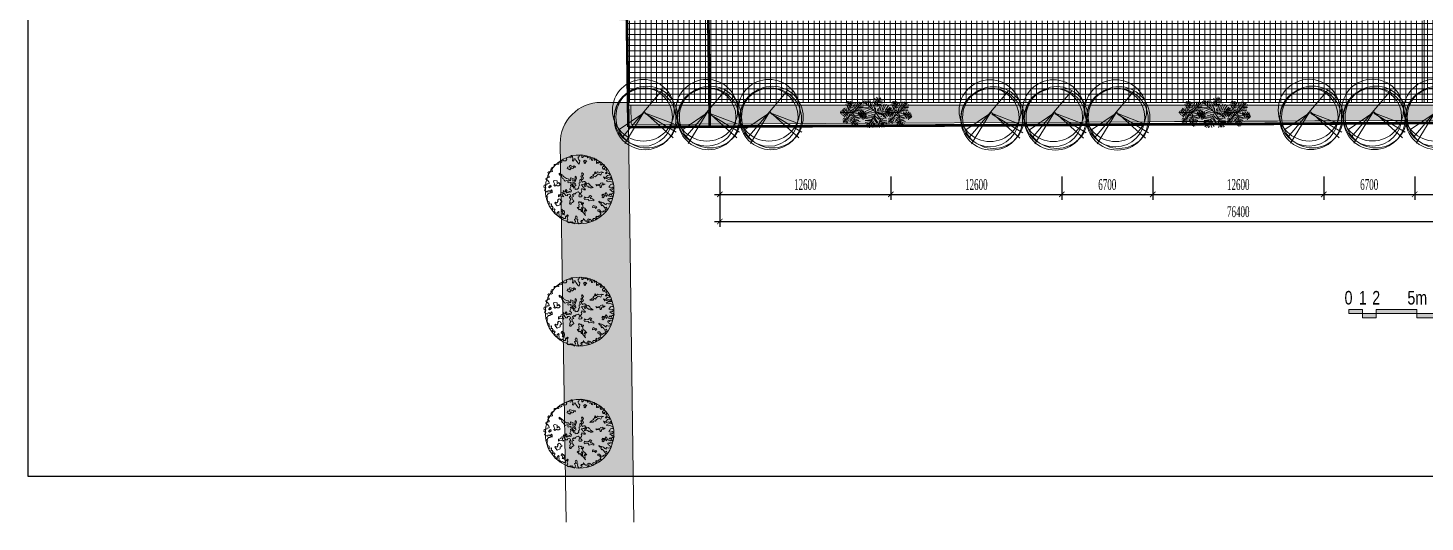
# Model space of a CAD drawing. Header units: millimetres. Extents: x 90964 to 877642, y 656808 to 1438307.
# Drawn here: x 294837 to 397787, y 1158094 to 1194509 of the extents above; entities that cross this region are included whole.
import ezdxf
from ezdxf.enums import TextEntityAlignment as Align
from ezdxf.xclip import XClip

# ---------------------------------------------------------------- set-up
doc = ezdxf.new("R2010")
doc.units = ezdxf.units.MM
doc.header["$LTSCALE"] = 300
doc.header["$XCLIPFRAME"] = 0
doc.set_wipeout_variables(frame=1)
for name, pattern in [('( Hidden )', [0.375, 0.25, -0.125]), ('CENTER', [3, 1.5, -0.5, 0.5, -0.5]), ('HIDDEN', [0.75, 0.5, -0.25]), ('Overhead', [3.96875, 2.38125, -1.5875])]:
    doc.linetypes.add(name, pattern=pattern)
doc.layers.get('Defpoints').update_dxf_attribs({"color": 6})
doc.layers.add('A-CAY', color=7, linetype='Continuous', lineweight=13, true_color=0x3b7500)
for name, color, linetype, lineweight in [('A-DIM', 125, 'Continuous', 15), ('A-NET KHUAT', 250, 'HIDDEN', 9), ('A-NET MANH', 8, 'Continuous', 9), ('A-NET THAY', 125, 'Continuous', 18), ('A-TEXT', 9, 'Continuous', 18), ('A-TUONG', 7, 'Continuous', 35), ('S-STRS-MBND', 31, 'Overhead', 9)]:
    doc.layers.add(name, color=color, linetype=linetype, lineweight=lineweight)
doc.styles.add('A1-arial', font='arial.ttf', dxfattribs={"width": 0.8})
doc.styles.add('ROMANSssss', font='vntimeh.shx', dxfattribs={"width": 0.55})
doc.dimstyles.new('DIM_1-400 MB', dxfattribs={"dimscale": 400, "dimtxt": 2, "dimasz": 1, "dimexe": 1, "dimexo": 0, "dimgap": 0.8, "dimtad": 1, "dimdec": 0, "dimzin": 0, "dimdsep": 46, "dimtxsty": 'ROMANSssss', "dimblk": 'ARCHTICK', "dimcen": 1, "dimdle": 1, "dimclrd": 256, "dimclre": 256, "dimclrt": 7, "dimadec": 0, "dimazin": 0, "dimtfac": 1, "dimtdec": 0, "dimtix": 1, "dimtofl": 0, "dimtmove": 2, "dimatfit": 3, "dimfxl": 1, "dimtolj": 1, "dimtzin": 0, "dimarcsym": 0})
pattern_1 = [(4e-12, (420761.15, 1196025.3), (-3e-11, 400), []), (90, (420761.15, 1196025.3), (-400, -3e-11), [])]

# ---------------------------------------------------------------- blocks, each defined once
blk = doc.blocks.new('MB CAU DI BO')
blk.add_wipeout([(-40619, -24467), (-41256, -1481), (0, 0), (1118, -22975), (-681, -23039), (-1653, -3061), (-15219, -3548), (-14500, -23568), (-16300, -23610), (-17018, -3613), (-39374, -4416), (-38819, -24440)]).dxf.layer = 'A-NET MANH'
at = {"layer": 'A-NET MANH'}
for p, q in [((0, 0), (-41256, -1481)), ((1118, -22975), (0, 0)), ((-39478, -1517), (-1794, -164)), ((-39471, -1717), (-1784, -364)), ((-39456, -2117), (-1765, -764)), ((-26637, -3958), (-26745, -960)), ((-24139, -3869), (-24246, -870)), ((-21640, -3779), (-21748, -781)), ((-19142, -3689), (-19249, -691)), ((-16643, -3599), (-16751, -601)), ((-14145, -3510), (-14253, -512)), ((-11647, -3420), (-11754, -422)), ((-9148, -3330), (-9256, -332)), ((-6650, -3241), (-6758, -243)), ((-4152, -3151), (-4259, -153)), ((-681, -23039), (-1799, -57)), ((-40619, -24467), (-41256, -1481)), ((-38819, -24440), (-39457, -1417)), ((-39428, -2916), (-1726, -1563)), ((-36631, -4317), (-36738, -1319)), ((-34132, -4227), (-34240, -1229)), ((-31634, -4138), (-31741, -1140)), ((-29135, -4048), (-29243, -1050)), ((146, -2997), (-41173, -4480)), ((-39399, -3716), (-1678, -2362)), ((-39385, -4116), (-1664, -2761)), ((-39377, -4316), (-1657, -2961)), ((-16300, -23610), (-17018, -3613)), ((-14500, -23568), (-15219, -3548)), ((-14881, -12959), (-16680, -13023)), ((603, -12386), (-1195, -12474)), ((-40915, -13874), (-39115, -13828)), ((-14838, -14158), (-16637, -14222)), ((661, -13585), (-1137, -13672)), ((-40884, -15074), (-39085, -15028)), ((-16300, -23610), (-14500, -23568)), ((-681, -23039), (1118, -22975)), ((-40619, -24467), (-38819, -24440))]:
    blk.add_line(p, q, dxfattribs=at)
blk = doc.blocks.new('NEN NEW')
at = {"color": 1, "linetype": 'CENTER', "lineweight": 0, "const_width": 200}
blk.add_lwpolyline([(750, -53922), (96388, -53438), (98212, 0), (0, 0), (749, -53922)], dxfattribs=at)
at = {"layer": 'A-NET KHUAT', "lineweight": 0}
for p, q in [((-2557, -80336), (-3101, -118458)), ((-3101, -118458), (1191, -118357))]:
    blk.add_line(p, q, dxfattribs=at)
at = {"layer": 'A-NET KHUAT', "lineweight": 0, "flags": 128}
for points in [[(34688, 4994), (-2625, 5096)], [(139194, 4758), (135277, 4765)], [(-2557, -80336), (-2092, -68300), (-1236, -61809), (-2031, -57922), (-8769, -53050)]]:
    blk.add_lwpolyline(points, dxfattribs=at)
for points in [[(135277, 4765), (80523, 4868, -0.0002195), (80523, 4868), (34688, 4994)], [(-10972, -19580), (-10322, -32945, 0.0052193), (-10321, -32957), (-9532, -44297), (-8769, -53050)]]:
    blk.add_lwpolyline(points, format="xyb", dxfattribs=at)
at = {"layer": 'A-NET MANH', "lineweight": 0}
for p, q in [((-47870, -21858), (-50863, 86219)), ((-40655, 63879), (-38153, -18697)), ((-37813, -3269), (-39852, 64338)), ((-9645, 1889), (-11444, 1825)), ((-9024, 1319), (-7867, -22455)), ((-37322, -18427), (-37813, -3269)), ((-37173, -23015), (-37322, -18427)), ((-38153, -18697), (-38013, -23330)), ((-45852, -94741), (-47870, -21858)), ((-36442, -74340), (-38013, -23330)), ((-37173, -23015), (-35548, -75553)), ((-8445, -23084), (-10244, -23148)), ((-25692, -75815), (-26759, -37845)), ((-35548, -75553), (-34063, -123090)), ((-23000, -156348), (-25078, -90838)), ((-47715, -132487), (-51686, -132984)), ((-33510, -170704), (-31425, -242864)), ((-32639, -171106), (-30486, -242512)), ((-12512, -251735), (-13921, -196990)), ((-30444, -242139), (-31531, -205831)), ((317299, -229464), (319500, -228677)), ((318057, -241415), (336000, -297232)), ((-30904, -255565), (-31425, -242864)), ((-30004, -255373), (-30444, -242139)), ((-30665, -263269), (-30904, -255565)), ((-29786, -263133), (-30004, -255373)), ((-24805, -347598), (-27665, -328195)), ((-26648, -328273), (-23802, -347973)), ((-56449, -332548), (-44263, -331598)), ((-71143, -333547), (-56449, -332548)), ((-43780, -335688), (-70205, -338006)), ((-23969, -351531), (-24805, -347598)), ((-23802, -347973), (-22911, -351530)), ((-23893, -351927), (-18791, -370826)), ((-22911, -351530), (-17857, -370675))]:
    blk.add_line(p, q, dxfattribs=at)
at = {"layer": 'A-NET MANH', "lineweight": 0, "ltscale": 0.5}
for p, q in [((-47870, -21858), (-50863, 86219)), ((-11714, 30860), (-9275, 76940)), ((73798, 73449), (71625, 56381)), ((29934, 53208), (27043, 30345)), ((33632, 28387), (36199, 49365)), ((-11626, 29855), (-11714, 30860)), ((27043, 30345), (26584, 26972)), ((-11246, 28350), (-11626, 29855)), ((-9816, 27066), (-11246, 28350)), ((34214, 26187), (33632, 28387)), ((-8224, 25536), (-9816, 27066)), ((26584, 26972), (26260, 26302)), ((26260, 26302), (25402, 25500)), ((35044, 25398), (34214, 26187)), ((-5933, 25205), (-8224, 25536)), ((12282, 25095), (-5933, 25205)), ((21677, 25073), (12282, 25095)), ((23967, 25064), (21677, 25073)), ((25402, 25500), (23967, 25064)), ((36156, 25040), (35044, 25398)), ((196233, 3955), (177088, 4436)), ((239668, 2865), (196233, 3955)), ((243531, 2442), (239668, 2865)), ((272284, 2543), (399289, 1317)), ((247565, -46708), (243843, -47275)), ((247565, -46708), (243843, -47275)), ((246807, -52865), (244667, -53156)), ((265920, -239061), (285833, -232352)), ((264883, -237352), (258853, -239458)), ((211540, -247606), (216779, -245825)), ((208612, -248471), (211540, -247606)), ((193212, -253025), (3104, -309229))]:
    blk.add_line(p, q, dxfattribs=at)
at = {"layer": 'A-NET MANH', "lineweight": 0, "ltscale": 0.5, "flags": 128}
for points in [[(288909, 22320), (307754, 22184), (311422, 22246), (312197, 22815), (312782, 24276), (313079, 31939), (314020, 61448), (315843, 84384), (316977, 96805)], [(-21262, 29223), (-20493, 44422), (-19710, 62406), (-18726, 81922), (-19563, 83711), (-20973, 84303), (-23570, 84347)], [(261649, 35725), (265636, 80107)], [(208975, 61678), (210613, 61501), (234034, 58434), (236035, 56340), (231853, 24270), (230878, 22948), (213331, 23437), (203541, 23693), (196439, 23889)], [(196439, 23889), (195526, 24346), (194930, 25412), (195013, 28368), (196680, 40688), (198294, 52136), (199168, 58489)], [(71625, 56381), (70200, 44997), (68402, 29848), (67711, 25902), (66235, 24971), (55678, 24982), (36156, 25040)], [(192796, 56416), (190437, 36016), (188766, 25012), (188210, 24442), (187325, 24139), (170659, 24530), (163864, 24648), (156702, 24914), (155465, 25641), (155033, 26156), (154699, 28991), (155698, 37809), (156066, 40680), (156555, 44630)], [(77224, 54371), (74372, 30328)], [(261649, 35725), (261370, 25716), (261767, 24567), (262378, 23583), (262866, 23094), (271776, 22530), (288909, 22320)], [(68475, 15982), (-4225, 16189), (-4832, 16126), (-5225, 15753), (-5290, 15085), (-5097, 14494), (-4877, 14115), (-4278, 14148), (62228, 13951)], [(9625, 16129), (19599, 16086), (36868, 16032), (68475, 15982)], [(68475, 15982), (69890, 15980)], [(131686, 15806), (113666, 15838), (90208, 15916), (69890, 15980)], [(-4601, 14221), (-4279, 14189), (2137, 14106), (62228, 13951)], [(62228, 13951), (132349, 13770)], [(247565, -46708), (249509, -44541), (248223, -30944), (247338, -14309), (246246, -267), (245278, 1570), (244393, 2268), (243531, 2442)], [(247565, -46708), (249509, -44541), (248223, -30944), (247338, -14309), (246246, -267), (245278, 1570), (244393, 2268), (243531, 2442)], [(261356, -5065), (262140, -1933), (262985, -329), (264962, 1499), (266552, 2177), (267280, 2458), (268311, 2510), (272284, 2543)], [(261356, -5065), (262140, -1933), (262985, -329), (264962, 1499), (266552, 2177), (267280, 2458), (268311, 2510), (272284, 2543)], [(261356, -5065), (261175, -9215), (261376, -19161), (262455, -31619), (263413, -41960), (264285, -48089), (265328, -56522), (266359, -64264), (272747, -96690), (274656, -105216), (275539, -108976), (280514, -126997)], [(259761, -105049), (259761, -105049), (259439, -103582), (259439, -103582), (258159, -97366), (256772, -90183), (256383, -88092), (253828, -74718), (252507, -66679), (250749, -55343), (248958, -53497), (246807, -52865)], [(257253, -116701), (260568, -114328), (261956, -113064), (261956, -113064), (259439, -103582)], [(258780, -122253), (264481, -122281), (267087, -131082)], [(280514, -126997), (289416, -157041), (294399, -173428)], [(267087, -131082), (272624, -149398), (277678, -165995), (279495, -171866), (279030, -172984), (276872, -174351), (274548, -175045)], [(285833, -232352), (286377, -232083), (286697, -231776), (286780, -231406), (286683, -230898), (286500, -230462), (286081, -230248), (285632, -230310), (285008, -230449), (264883, -237352)], [(219098, -252955), (258853, -239458)], [(265920, -239061), (219719, -254863)], [(219719, -254863), (215169, -256419), (214527, -256600), (213976, -256578), (213696, -256258), (213550, -255832), (213445, -255527), (213498, -255171), (213765, -254891), (214240, -254604), (219098, -252955)], [(186552, -263560), (5807, -322194)], [(187165, -265443), (6420, -324077)], [(3104, -309229), (1423, -309096), (85, -308853), (-868, -308266), (-1400, -307734), (-1604, -301708), (-1750, -299100), (-1837, -295033), (-2372, -269996), (-2374, -269951)], [(-19324, -275464), (-19260, -277164), (-18368, -304278), (-17988, -313042), (-17596, -318881), (-16816, -326192)], [(-29558, -296720), (-30026, -279771), (-30058, -278955)], [(-29221, -278682), (-29180, -279800), (-28599, -298107), (-28521, -299910)], [(7119, -394781), (6537, -393365), (3960, -387612), (1091, -380781), (-1145, -375188), (-3727, -367373), (-5839, -359880), (-8087, -350741), (-9145, -343840), (-9730, -328693), (-10071, -322287), (-10256, -318811), (-10514, -313499)], [(-16816, -326192), (-15495, -337135), (-15402, -338938), (-14745, -342266)]]:
    blk.add_lwpolyline(points, dxfattribs=at)
at = {"layer": 'A-NET MANH', "lineweight": 0, "flags": 128}
for points in [[(-28512, 28042), (-29839, 64850), (-29999, 75591)], [(-20517, -12961), (-20992, 268), (-21262, 29223)], [(-27444, -15214), (-27905, 0), (-28512, 28042)], [(-12022, 1196), (-10865, -22578)], [(-20376, -16907), (-20517, -12961)], [(-26759, -37845), (-27444, -15214)], [(-17059, -74568), (-18073, -57419), (-19148, -39877), (-19903, -25260), (-20386, -15908)], [(-33510, -170704), (-34347, -144369), (-35039, -122606), (-36442, -74340)], [(-17059, -74568), (-17211, -75234), (-18198, -75812), (-20231, -76406), (-24898, -76744), (-25384, -76459), (-25692, -75815)], [(-16219, -93728), (-16407, -92612), (-17874, -90983), (-19076, -90591), (-20124, -90449), (-21773, -90514), (-24723, -90629), (-25078, -90838)], [(-13921, -196990), (-14799, -154252), (-15731, -118950), (-16219, -93728)], [(-45677, -99642), (-45716, -98744), (-45852, -94741)], [(-48608, -100799), (-46716, -100704), (-46114, -100418), (-45882, -100171), (-45677, -99642)], [(-52285, -101060), (-48608, -100799)], [(-46903, -105115), (-52076, -105047)], [(-46903, -105115), (-46176, -105752), (-45755, -106612), (-45502, -108456)], [(-47715, -132487), (-46780, -132391), (-45863, -132074), (-45086, -131539), (-44793, -131035), (-45502, -108456)], [(-34063, -123090), (-33367, -144247), (-32639, -171106)], [(1156, -204406), (-1585, -204470), (-2861, -204131), (-3783, -203224), (-4067, -202306), (-4278, -194614), (-5145, -153750), (-5665, -132205), (-5643, -130566), (-4521, -129069), (-2403, -127937), (-543, -127482), (1302, -127411)], [(318412, -211314), (362231, -197036), (381635, -190882), (389283, -188632), (402451, -183116), (407803, -179767), (413770, -175161), (419459, -169460), (422167, -166132), (426012, -160544), (427617, -157638), (430187, -151761), (433643, -137863), (434020, -130675), (434070, -128002)], [(441925, -129775), (441880, -133437), (440036, -149591), (437237, -157198), (430641, -168974), (425809, -175260), (413738, -186094), (403821, -191496), (398685, -193291), (380060, -199141), (318227, -219218)], [(319114, -220991), (399271, -195168), (404538, -193381), (414451, -187925), (421237, -182474), (427379, -176485), (432373, -170106), (439025, -158265), (441815, -150209), (443610, -134954)], [(-53364, -137534), (-47599, -137898), (-46265, -138182), (-45051, -138466), (-44539, -138988), (-41359, -247620)], [(319500, -228677), (343218, -220972), (383326, -207942), (397563, -203621), (405091, -201629), (409224, -200195), (413301, -198411), (416800, -196653), (421766, -193238), (427825, -187954), (431889, -183955), (435333, -180299), (439260, -175110), (442333, -170240), (446800, -161528), (448971, -156114), (449645, -153512)], [(-21803, -208873), (-22100, -182689), (-23000, -156348)], [(294399, -173428), (302010, -198458), (303659, -203385), (304988, -206382), (307385, -209609), (309994, -211542), (312135, -211953), (314997, -211974), (318412, -211314)], [(278548, -186348), (280909, -187131), (284516, -188729), (284873, -189056), (286363, -194172), (291943, -213325)], [(-18818, -254326), (-19689, -253839), (-20004, -253134), (-20088, -251068), (-21803, -208873)], [(1112, -210210), (-2790, -210361), (-3292, -210702), (-3700, -211852), (-3700, -211852), (-3357, -222756), (-2952, -241583), (-2631, -263866)], [(291820, -212901), (291712, -215409), (290643, -218077), (288977, -220576)], [(319114, -220991), (318557, -221173), (318211, -221057), (317946, -220808), (317743, -220180), (317642, -219868), (317754, -219595), (317940, -219366), (318227, -219218)], [(288977, -220576), (287679, -221648), (286973, -221933), (279452, -224520)], [(216779, -245825), (279452, -224520)], [(317299, -229464), (316509, -229746), (315673, -230406), (315162, -231702), (315341, -232657), (315778, -234188), (318041, -241367), (318057, -241415)], [(305565, -236461), (304594, -233762), (302967, -234116), (290627, -238389)], [(314443, -264386), (313759, -262061), (307515, -242582), (305550, -236414)], [(290627, -238389), (276272, -243238), (261288, -248469), (222034, -261983)], [(-12512, -251735), (-12629, -252877), (-12982, -253527), (-14544, -253962), (-15526, -254106), (-18818, -254326)], [(-41778, -259148), (-49193, -259721)], [(-41519, -259944), (-41574, -259133), (-41778, -259148)], [(-48446, -265340), (-43977, -265281), (-42157, -265020), (-41259, -263813), (-41519, -259944)], [(-12615, -262651), (-13108, -262379), (-14401, -262111), (-16464, -262076), (-19095, -262178), (-19617, -262438), (-19705, -264110), (-19581, -268660), (-19324, -275464)], [(-30058, -278955), (-30665, -263269)], [(-29786, -263133), (-29221, -278682)], [(-10514, -313499), (-12078, -266575), (-12142, -265446), (-12305, -263214), (-12549, -262898)], [(-2374, -269951), (-2631, -263866)], [(-40434, -270562), (-40962, -269934), (-41922, -269667), (-48262, -269848)], [(-47607, -279435), (-43634, -279055), (-41348, -279030), (-40562, -278771), (-40157, -278198), (-40206, -276445), (-40434, -270562)], [(-47735, -285191), (-44574, -285033), (-43269, -285026), (-40342, -284968), (-40009, -285271), (-39878, -287639), (-37569, -328750), (-37605, -330072), (-37897, -330625), (-39016, -330796), (-39381, -330857), (-44263, -331598)], [(-27665, -328195), (-27967, -324669), (-28450, -318151), (-28820, -311350), (-29515, -298289), (-29558, -296720)], [(-28521, -299910), (-28025, -311293), (-27583, -318375), (-27009, -324506), (-26648, -328273)], [(-38542, -356404), (-38511, -356499), (-36490, -356411), (-33934, -356387), (-33359, -355753), (-33692, -354175), (-34952, -347515), (-35548, -344418), (-36452, -337730), (-36959, -335827), (-43780, -335688)], [(-14745, -342266), (-14050, -345784), (-12676, -352180), (-10695, -359821), (-7491, -370464), (-4765, -377583), (-2776, -382574), (-75, -388593), (1220, -391353)], [(-38733, -361454), (-32701, -360768), (-32015, -361393), (-31247, -364035), (-27062, -378066), (-24882, -384126), (-21844, -391612), (-18432, -401060), (-15436, -405317)]]:
    blk.add_lwpolyline(points, dxfattribs=at)
at = {"layer": 'A-NET MANH', "lineweight": 0, "ltscale": 0.5, "flags": 128}
for points in [[(150283, 42590), (149868, 39154), (148093, 26069), (147652, 25443), (146420, 24778), (132795, 24803), (115894, 24844, -0.4490945), (113418, 27644), (115019, 40917), (117197, 58622)], [(110749, 55374), (107445, 27050, -0.3818479), (104951, 24840), (85481, 24925), (75756, 25357), (74705, 26361), (74166, 27788), (74229, 29352), (74372, 30328)], [(222034, -261983), (2058, -333344, 0.3595463), (348, -336030), (2994, -357342)]]:
    blk.add_lwpolyline(points, format="xyb", dxfattribs=at)
for points in [[(131685, 15810), (132346, 13777), (152952, 13721), (153658, 13976), (153959, 14459), (153969, 14837), (153761, 15415), (153400, 15683), (152883, 15751), (131685, 15810)], [(241557, 11736), (242072, 12016), (242519, 12817), (241962, 13557), (241450, 13683), (168994, 15555), (168643, 15123), (168430, 14567), (168642, 13897), (168895, 13635), (241557, 11736)], [(241557, 11736), (242072, 12016), (242519, 12817), (241962, 13557), (241450, 13683), (168994, 15555), (168643, 15123), (168430, 14567), (168642, 13897), (168895, 13635), (241557, 11736)], [(396368, 10297), (395702, 12347), (269904, 13604), (268897, 13397), (268592, 12314), (268958, 11435), (269968, 11496), (396368, 10297)]]:
    blk.add_lwpolyline(points, close=True, dxfattribs=at)
at = {"layer": 'A-NET MANH', "lineweight": 0}
for centre, start, end in [((-11423, 1225), 92.05615, 182.78662), ((-9624, 1290), 2.78662, 92.05615), ((-10266, -22549), 182.78662, 272.05615), ((-8467, -22484), 272.05615, 2.78662)]:
    blk.add_arc(centre, 600, start, end, dxfattribs=at)
at = {"layer": 'A-NET MANH', "lineweight": 0, "ltscale": 0.5}
for centre, radius, start, end in [((186858, -264501), 990, 287.92987, 108.01658), ((6114, -323135), 990, 107.92987, 288.01658), ((5475, -357034), 2500, 187.07666, 284.06681)]:
    blk.add_arc(centre, radius, start, end, dxfattribs=at)
at = {"layer": 'A-TUONG'}
blk.add_blockref('MB CAU DI BO', (-9604, 890), dxfattribs=at)
blk = doc.blocks.new('NEN NEW T')
at = {"color": 5, "linetype": '( Hidden )', "lineweight": 0, "ltscale": 5, "const_width": 200}
blk.add_lwpolyline([(98006.9, -6000), (6083.9, -6000), (6749.3, -53891.3)], dxfattribs=at)
at = {"layer": 'A-TUONG'}
blk.add_blockref('NEN NEW', (0, 0), dxfattribs=at)
blk = doc.blocks.new('mb-cay14')
for p, q in [((-506, -503), (331, 486)), ((-50, 12), (-574, -343)), ((-41, 38), (-456, -639)), ((-33, 29), (577, -520)), ((-33, 12), (585, -224)), ((-24, -4), (636, -402))]:
    blk.add_line(p, q)
for centre, radius in [((-61, 67), 657), ((-61, -79), 621), ((-24, -116), 657), ((12, -79), 657)]:
    blk.add_circle(centre, radius)
blk = doc.blocks.new('02PTRX07')
at = {"color": 0, "linetype": 'ByBlock', "lineweight": 9}
for points in [[(0.44, -0.001), (0.467, -0.021), (0.48, -0.033), (0.492, -0.028), (0.503, -0.041), (0.489, -0.055), (0.473, -0.057), (0.462, -0.078), (0.447, -0.062), (0.43, -0.076), (0.424, -0.094), (0.462, -0.103), (0.453, -0.103), (0.47, -0.091), (0.487, -0.114), (0.48, -0.13), (0.46, -0.132), (0.444, -0.13), (0.435, -0.143), (0.426, -0.13), (0.411, -0.139), (0.417, -0.162), (0.44, -0.173), (0.446, -0.188), (0.46, -0.18), (0.458, -0.202), (0.449, -0.211), (0.431, -0.207), (0.415, -0.211), (0.397, -0.202), (0.389, -0.211), (0.386, -0.225), (0.367, -0.214), (0.349, -0.195), (0.322, -0.185), (0.299, -0.184), (0.279, -0.169), (0.288, -0.193), (0.319, -0.2), (0.308, -0.214), (0.319, -0.236), (0.331, -0.223), (0.356, -0.248), (0.37, -0.273), (0.394, -0.255), (0.403, -0.284), (0.385, -0.288), (0.367, -0.306), (0.376, -0.316), (0.356, -0.325), (0.346, -0.313), (0.335, -0.331), (0.31, -0.32), (0.292, -0.295), (0.268, -0.296), (0.265, -0.316), (0.284, -0.322), (0.313, -0.343), (0.3, -0.354), (0.311, -0.37), (0.308, -0.379), (0.284, -0.372), (0.283, -0.383), (0.288, -0.395), (0.276, -0.395), (0.261, -0.395), (0.254, -0.402), (0.242, -0.386), (0.238, -0.41), (0.251, -0.422), (0.231, -0.431), (0.224, -0.422), (0.2, -0.42), (0.189, -0.445), (0.202, -0.443), (0.206, -0.456), (0.179, -0.463), (0.172, -0.45), (0.152, -0.434), (0.143, -0.445), (0.134, -0.429), (0.12, -0.431), (0.12, -0.453), (0.14, -0.461), (0.129, -0.472), (0.113, -0.47), (0.102, -0.454), (0.086, -0.459), (0.073, -0.443), (0.054, -0.427), (0.065, -0.424), (0.05, -0.45), (0.025, -0.45), (0.018, -0.465), (0.03, -0.461), (0.039, -0.474), (0.034, -0.481), (-0.011, -0.502), (-0.027, -0.479), (-0.029, -0.454), (-0.023, -0.443), (-0.038, -0.433), (-0.032, -0.411), (-0.039, -0.393), (-0.052, -0.383), (-0.061, -0.402), (-0.056, -0.424), (-0.073, -0.438), (-0.066, -0.449), (-0.059, -0.465), (-0.075, -0.502), (-0.093, -0.485), (-0.108, -0.469), (-0.12, -0.479), (-0.133, -0.469), (-0.154, -0.483), (-0.172, -0.477), (-0.186, -0.456), (-0.172, -0.436), (-0.181, -0.417), (-0.172, -0.395), (-0.167, -0.379), (-0.177, -0.37), (-0.19, -0.395), (-0.2, -0.384), (-0.206, -0.397), (-0.202, -0.42), (-0.227, -0.42), (-0.252, -0.402), (-0.267, -0.42), (-0.278, -0.404), (-0.284, -0.39), (-0.303, -0.383), (-0.297, -0.372), (-0.3, -0.348), (-0.303, -0.336), (-0.297, -0.331), (-0.308, -0.318), (-0.33, -0.345), (-0.322, -0.361), (-0.354, -0.352), (-0.354, -0.331), (-0.37, -0.322), (-0.365, -0.302), (-0.353, -0.296), (-0.369, -0.28), (-0.387, -0.293), (-0.389, -0.293), (-0.399, -0.279), (-0.385, -0.266), (-0.399, -0.245), (-0.41, -0.247), (-0.419, -0.236), (-0.408, -0.231), (-0.406, -0.207), (-0.44, -0.216), (-0.44, -0.198), (-0.44, -0.18), (-0.451, -0.177), (-0.462, -0.169), (-0.464, -0.161), (-0.469, -0.132), (-0.474, -0.128), (-0.471, -0.125), (-0.46, -0.105), (-0.48, -0.1), (-0.489, -0.093), (-0.469, -0.082), (-0.451, -0.055), (-0.433, -0.055), (-0.41, -0.035), (-0.397, -0.048), (-0.397, -0.019), (-0.41, -0.005), (-0.428, -0.03), (-0.435, -0.019), (-0.457, -0.019), (-0.464, -0.035), (-0.481, -0.032), (-0.489, -0.025), (-0.512, -0.01), (-0.496, 0.001), (-0.489, 0.027), (-0.519, 0.035), (-0.514, 0.063), (-0.49, 0.07), (-0.478, 0.067), (-0.471, 0.083), (-0.444, 0.086), (-0.44, 0.099), (-0.448, 0.11), (-0.464, 0.135), (-0.481, 0.14), (-0.492, 0.153), (-0.487, 0.167), (-0.471, 0.172), (-0.442, 0.174), (-0.444, 0.189), (-0.46, 0.205), (-0.451, 0.23), (-0.462, 0.248), (-0.446, 0.259), (-0.415, 0.255), (-0.395, 0.262), (-0.399, 0.283), (-0.417, 0.297), (-0.406, 0.316), (-0.379, 0.328), (-0.367, 0.348), (-0.37, 0.366), (-0.331, 0.37), (-0.33, 0.362), (-0.303, 0.368), (-0.303, 0.378), (-0.304, 0.392), (-0.299, 0.396), (-0.297, 0.396), (-0.278, 0.389), (-0.256, 0.402), (-0.258, 0.408), (-0.256, 0.427), (-0.245, 0.427), (-0.227, 0.418), (-0.195, 0.419), (-0.195, 0.425), (-0.186, 0.438), (-0.188, 0.446), (-0.183, 0.461), (-0.159, 0.471), (-0.125, 0.462), (-0.116, 0.482), (-0.125, 0.493), (-0.109, 0.493), (-0.102, 0.481), (-0.098, 0.448), (-0.104, 0.423), (-0.093, 0.414), (-0.082, 0.421), (-0.079, 0.446), (-0.065, 0.448), (-0.052, 0.425), (-0.019, 0.382), (-0.007, 0.371), (0.003, 0.419), (-0.011, 0.434), (-0.022, 0.454), (-0.019, 0.475), (-0.009, 0.473)], [(-0.009, 0.473), (0, 0.495), (0.018, 0.503), (0.032, 0.493), (0.032, 0.481), (0.036, 0.466), (0.045, 0.466), (0.061, 0.482), (0.082, 0.489), (0.086, 0.481), (0.095, 0.481), (0.105, 0.487), (0.116, 0.473), (0.114, 0.459), (0.122, 0.461), (0.141, 0.473), (0.154, 0.475), (0.157, 0.459), (0.152, 0.441), (0.172, 0.452), (0.173, 0.425), (0.188, 0.423), (0.192, 0.441), (0.192, 0.455), (0.211, 0.454), (0.216, 0.457), (0.22, 0.441), (0.211, 0.427), (0.225, 0.427), (0.24, 0.441), (0.251, 0.427), (0.247, 0.412), (0.247, 0.398), (0.245, 0.38), (0.258, 0.384), (0.265, 0.398), (0.278, 0.384), (0.294, 0.396), (0.299, 0.408), (0.304, 0.398), (0.317, 0.398), (0.308, 0.382), (0.299, 0.366), (0.315, 0.353), (0.322, 0.368), (0.327, 0.355), (0.343, 0.362), (0.36, 0.366), (0.363, 0.35), (0.351, 0.335), (0.336, 0.328), (0.336, 0.312), (0.343, 0.292), (0.351, 0.307), (0.365, 0.292), (0.365, 0.314), (0.379, 0.319), (0.383, 0.33), (0.389, 0.31), (0.394, 0.297), (0.383, 0.287), (0.381, 0.276), (0.395, 0.281), (0.397, 0.264), (0.397, 0.253), (0.386, 0.246), (0.378, 0.237), (0.386, 0.226), (0.397, 0.237), (0.408, 0.244), (0.426, 0.232), (0.442, 0.216), (0.435, 0.21), (0.406, 0.206), (0.392, 0.19), (0.381, 0.174), (0.351, 0.185), (0.37, 0.156), (0.397, 0.162), (0.417, 0.174), (0.44, 0.164), (0.453, 0.178), (0.465, 0.162), (0.465, 0.146), (0.444, 0.149), (0.422, 0.146), (0.39, 0.124), (0.422, 0.113), (0.44, 0.121), (0.478, 0.106), (0.487, 0.108), (0.492, 0.086), (0.473, 0.076), (0.449, 0.072), (0.442, 0.053), (0.426, 0.035), (0.444, 0.024), (0.478, 0.033), (0.492, 0.017), (0.481, -0.001), (0.464, 0.008), (0.44, -0.001)]]:
    blk.add_lwpolyline(points, dxfattribs=at)
for points in [[(0.082, 0.427), (0.057, 0.413), (0.066, 0.404), (0.066, 0.389), (0.077, 0.378), (0.091, 0.393), (0.084, 0.404), (0.107, 0.407), (0.102, 0.416)], [(-0.046, 0.003), (-0.03, 0.003), (-0.011, 0.024), (-0.016, 0.036), (-0.007, 0.051), (0.002, 0.067), (-0.004, 0.076), (-0.005, 0.096), (0.007, 0.104), (0.003, 0.119), (0.005, 0.137), (0.016, 0.147), (0.025, 0.151), (0.027, 0.171), (0.021, 0.187), (0.038, 0.203), (0.034, 0.223), (0.027, 0.235), (0.034, 0.244), (0.039, 0.242), (0.048, 0.232), (0.054, 0.237), (0.059, 0.225), (0.054, 0.21), (0.043, 0.19), (0.05, 0.178), (0.056, 0.164), (0.045, 0.146), (0.031, 0.142), (0.031, 0.126), (0.043, 0.106), (0.061, 0.114), (0.084, 0.114), (0.082, 0.104), (0.095, 0.097), (0.111, 0.085), (0.131, 0.09), (0.138, 0.078), (0.148, 0.069), (0.159, 0.051), (0.197, 0.028), (0.184, 0.024), (0.159, 0.024), (0.145, 0.036), (0.129, 0.035), (0.122, 0.047), (0.107, 0.054), (0.084, 0.046), (0.068, 0.049), (0.079, 0.058), (0.09, 0.071), (0.097, 0.063), (0.1, 0.072), (0.079, 0.09), (0.074, 0.074), (0.052, 0.078), (0.025, 0.069), (0.039, 0.058), (0.041, 0.042), (0.064, 0.031), (0.066, 0.011), (0.075, 0.008), (0.088, -0.007), (0.064, -0.007), (0.048, 0.001), (0.054, 0.006), (0.036, 0.013), (0.023, -0.007), (0.034, -0.023), (0.029, -0.041), (0.014, -0.058), (0.02, -0.076), (0.031, -0.082), (0.039, -0.096), (0.023, -0.107), (-0.005, -0.109), (-0.012, -0.096), (-0.007, -0.085), (-0.002, -0.06), (-0.007, -0.046), (-0.022, -0.035), (-0.048, -0.046), (-0.055, -0.053), (-0.068, -0.069), (-0.079, -0.058), (-0.104, -0.076), (-0.095, -0.087), (-0.082, -0.099), (-0.111, -0.11), (-0.107, -0.125), (-0.107, -0.142), (-0.1, -0.15), (-0.089, -0.153), (-0.084, -0.171), (-0.102, -0.187), (-0.12, -0.2), (-0.122, -0.213), (-0.141, -0.213), (-0.147, -0.198), (-0.138, -0.189), (-0.14, -0.171), (-0.136, -0.157), (-0.129, -0.155), (-0.125, -0.144), (-0.134, -0.132), (-0.147, -0.116), (-0.141, -0.098), (-0.131, -0.107), (-0.125, -0.096), (-0.131, -0.08), (-0.149, -0.069), (-0.175, -0.073), (-0.177, -0.091), (-0.2, -0.089), (-0.215, -0.069), (-0.222, -0.057), (-0.24, -0.06), (-0.252, -0.074), (-0.249, -0.087), (-0.229, -0.098), (-0.234, -0.109), (-0.263, -0.098), (-0.29, -0.094), (-0.304, -0.109), (-0.306, -0.078), (-0.284, -0.076), (-0.272, -0.067), (-0.265, -0.049), (-0.229, -0.039), (-0.24, -0.023), (-0.227, -0.015), (-0.224, -0.033), (-0.204, -0.033), (-0.204, -0.015), (-0.195, -0.001), (-0.179, -0.025), (-0.195, -0.035), (-0.184, -0.048), (-0.168, -0.042), (-0.145, -0.028), (-0.134, -0.041), (-0.122, -0.035), (-0.12, -0.025), (-0.118, -0.015), (-0.141, 0.006), (-0.134, 0.02), (-0.12, 0.049), (-0.132, 0.053), (-0.129, 0.065), (-0.118, 0.072), (-0.106, 0.054), (-0.098, 0.038), (-0.088, 0.049), (-0.093, 0.063), (-0.106, 0.078), (-0.107, 0.101), (-0.125, 0.094), (-0.138, 0.104), (-0.167, 0.096), (-0.172, 0.106), (-0.163, 0.121), (-0.168, 0.128), (-0.184, 0.132), (-0.211, 0.121), (-0.222, 0.135), (-0.231, 0.155), (-0.247, 0.162), (-0.259, 0.18), (-0.259, 0.196), (-0.269, 0.205), (-0.286, 0.21), (-0.297, 0.223), (-0.295, 0.239), (-0.276, 0.228), (-0.259, 0.212), (-0.241, 0.208), (-0.231, 0.187), (-0.19, 0.16), (-0.167, 0.157), (-0.152, 0.149), (-0.156, 0.142), (-0.134, 0.128), (-0.125, 0.14), (-0.129, 0.171), (-0.091, 0.158), (-0.098, 0.135), (-0.095, 0.119), (-0.07, 0.133), (-0.061, 0.183), (-0.052, 0.192), (-0.045, 0.167), (-0.064, 0.115), (-0.086, 0.096), (-0.075, 0.076), (-0.057, 0.089), (-0.052, 0.058), (-0.077, 0.046), (-0.086, 0.018), (-0.066, 0.028), (-0.064, 0.01), (-0.063, -0.001)], [(-0.097, 0.337), (-0.116, 0.341), (-0.141, 0.353), (-0.145, 0.328), (-0.174, 0.327), (-0.179, 0.305), (-0.163, 0.3), (-0.14, 0.285), (-0.132, 0.298), (-0.134, 0.318), (-0.118, 0.316), (-0.113, 0.3), (-0.091, 0.31), (-0.084, 0.325), (-0.061, 0.319), (-0.059, 0.332), (-0.082, 0.345)], [(0.292, 0.246), (0.26, 0.255), (0.245, 0.237), (0.229, 0.232), (0.236, 0.244), (0.227, 0.264), (0.222, 0.251), (0.213, 0.223), (0.195, 0.207), (0.208, 0.205), (0.172, 0.187), (0.152, 0.165), (0.174, 0.167), (0.202, 0.169), (0.193, 0.178), (0.219, 0.189), (0.234, 0.182), (0.245, 0.205), (0.263, 0.214), (0.269, 0.225), (0.286, 0.221), (0.308, 0.21), (0.315, 0.223), (0.326, 0.242), (0.347, 0.249), (0.319, 0.255)], [(-0.453, 0.036), (-0.428, 0.051), (-0.437, 0.058), (-0.417, 0.063), (-0.412, 0.042), (-0.437, 0.024)], [(-0.301, 0.055), (-0.283, 0.073), (-0.301, 0.103), (-0.319, 0.085), (-0.325, 0.091), (-0.325, 0.127), (-0.361, 0.133), (-0.379, 0.127), (-0.373, 0.103), (-0.367, 0.091), (-0.361, 0.073), (-0.373, 0.061), (-0.361, 0.049), (-0.337, 0.067), (-0.325, 0.055)], [(0.341, 0.079), (0.341, 0.097), (0.305, 0.091), (0.299, 0.079), (0.263, 0.067), (0.239, 0.073), (0.251, 0.055), (0.293, 0.061), (0.299, 0.049), (0.299, 0.031), (0.317, 0.031), (0.323, 0.067), (0.348, 0.067), (0.372, 0.079)], [(-0.283, -0.143), (-0.295, -0.137), (-0.319, -0.155), (-0.313, -0.167), (-0.325, -0.191), (-0.331, -0.197), (-0.349, -0.185), (-0.361, -0.197), (-0.325, -0.239), (-0.283, -0.221), (-0.283, -0.197), (-0.259, -0.179), (-0.259, -0.167), (-0.277, -0.161)], [(0.088, -0.381), (0.077, -0.357), (0.084, -0.34), (0.075, -0.322), (0.068, -0.313), (0.079, -0.293), (0.09, -0.313), (0.104, -0.309), (0.093, -0.293), (0.075, -0.273), (0.047, -0.256), (0.05, -0.234), (0.041, -0.223), (0.023, -0.209), (0.056, -0.211), (0.057, -0.195), (0.031, -0.193), (0.02, -0.182), (0.009, -0.187), (-0.009, -0.175), (-0.016, -0.193), (-0.007, -0.214), (-0.011, -0.236), (-0.005, -0.246), (-0.009, -0.268), (-0.022, -0.256), (-0.032, -0.261), (-0.022, -0.279), (-0.007, -0.295), (0.011, -0.286), (0.023, -0.306), (0.023, -0.32), (0.038, -0.325), (0.034, -0.293), (0.027, -0.263), (0.047, -0.279), (0.045, -0.3), (0.05, -0.331), (0.063, -0.347)], [(0.074, -0.107), (0.09, -0.119), (0.125, -0.117), (0.147, -0.101), (0.14, -0.094), (0.158, -0.089), (0.177, -0.109), (0.156, -0.116), (0.158, -0.134), (0.181, -0.132), (0.206, -0.15), (0.206, -0.166), (0.176, -0.159), (0.141, -0.164), (0.125, -0.144), (0.093, -0.139), (0.074, -0.146), (0.066, -0.13)], [(0.372, -0.064), (0.353, -0.069), (0.346, -0.08), (0.338, -0.066), (0.324, -0.084), (0.335, -0.092), (0.331, -0.11), (0.346, -0.119), (0.364, -0.096), (0.349, -0.092), (0.376, -0.076), (0.389, -0.101), (0.407, -0.078), (0.387, -0.046)], [(-0.251, -0.361), (-0.24, -0.348), (-0.249, -0.338), (-0.251, -0.32), (-0.267, -0.311), (-0.259, -0.286), (-0.245, -0.304), (-0.236, -0.318), (-0.227, -0.3), (-0.218, -0.327), (-0.218, -0.347), (-0.233, -0.354), (-0.22, -0.37)], [(0.251, -0.251), (0.233, -0.245), (0.197, -0.233), (0.191, -0.251), (0.191, -0.264), (0.209, -0.257), (0.221, -0.257), (0.233, -0.275)]]:
    blk.add_lwpolyline(points, close=True, dxfattribs=at)
blk.add_circle((0, 0), 0.5, dxfattribs=at)
blk = doc.blocks.new('mb-cay50')
at = {"color": 0, "linetype": 'ByBlock'}
for p, q in [((133, 446), (73, 545)), ((85, 197), (175, 552)), ((-471, -47), (-535, 25)), ((-422, -42), (-480, 69)), ((-289, 231), (-435, 258)), ((-373, 302), (-430, 321)), ((-367, -40), (-424, 34)), ((-217, 163), (-415, 177)), ((55, -24), (-412, 376)), ((-183, 130), (-412, 93)), ((-342, 355), (-366, 411)), ((-313, -37), (-339, 25)), ((-127, 106), (-296, 38)), ((-282, 299), (-282, 400)), ((-61, 45), (-268, -26)), ((-221, 258), (-217, 409)), ((-151, 205), (-165, 414)), ((-122, 168), (-75, 366)), ((-75, 130), (29, 400)), ((-18, 78), (20, 267)), ((120, 386), (-5, 493)), ((81, 244), (26, 308)), ((38, 22), (38, 144)), ((94, 304), (47, 381)), ((55, -24), (625, 54)), ((81, 2), (128, 121)), ((111, 209), (154, 223)), ((128, 270), (235, 282)), ((145, 330), (303, 330)), ((148, 26), (190, 224)), ((171, 420), (282, 446)), ((171, 372), (312, 403)), ((184, 467), (232, 510)), ((209, 40), (256, 263)), ((261, 40), (346, 290)), ((317, 49), (427, 281)), ((384, 45), (506, 234)), ((450, 63), (569, 177)), ((540, 78), (601, 139)), ((558, 2), (634, -36)), ((43, -22), (-604, -77)), ((-518, -51), (-575, -30)), ((-523, -94), (-554, -146)), ((-471, -94), (-511, -227)), ((-424, -99), (-445, -224)), ((-333, -73), (-386, -180)), ((-122, -282), (-368, -239)), ((-174, -367), (-354, -399)), ((-156, -320), (-345, -320)), ((-226, -433), (-336, -494)), ((-250, -484), (-316, -556)), ((-93, -201), (-302, -201)), ((-269, -76), (-299, -128)), ((27, -56), (-235, -513)), ((-66, -158), (-235, -126)), ((-178, -462), (-146, -570)), ((-140, -394), (-66, -579)), ((-23, -106), (-118, -83)), ((-118, -347), (20, -536)), ((-84, -291), (11, -466)), ((-37, -244), (81, -405)), ((-14, -187), (114, -410)), ((12, -142), (125, -259)), ((43, -22), (369, -515)), ((100, -26), (175, -97)), ((232, -338), (145, -463)), ((165, -219), (148, -285)), ((152, -32), (279, -120)), ((201, -279), (158, -385)), ((178, -199), (261, -173)), ((261, -390), (180, -574)), ((217, -242), (295, -239)), ((227, -36), (360, -201)), ((248, -295), (364, -240)), ((282, -433), (248, -570)), ((282, -338), (445, -305)), ((290, -26), (427, -244)), ((312, -458), (300, -570)), ((312, -385), (462, -382)), ((338, -407), (445, -442)), ((351, -36), (474, -178)), ((364, -480), (428, -484)), ((398, -3), (553, -131)), ((468, -3), (582, -88)), ((-246, -551), (-255, -579)), ((-207, -518), (-183, -594)), ((347, -515), (355, -570)), ((386, -536), (407, -544))]:
    blk.add_line(p, q, dxfattribs=at)
blk = doc.blocks.new('_ArchTick')
at = {"color": 0, "linetype": 'ByBlock', "const_width": 0.15}
blk.add_lwpolyline([(-0.5, -0.5), (0.5, 0.5)], dxfattribs=at)
blk = doc.blocks.new('*D315')
at = {"layer": 'A-DIM', "lineweight": -2, "transparency": 16777216}
for p, q in [((345821, 1183550), (345821, 1179843)), ((422221, 1183550), (422221, 1179843)), ((345421, 1180243), (422621, 1180243))]:
    blk.add_line(p, q, dxfattribs=at)
at = {"layer": 'Defpoints', "color": 0, "transparency": 16777216}
for p in [(345821, 1183550), (422221, 1183550), (422221, 1180243)]:
    blk.add_point(p, dxfattribs=at)
at = {"layer": 'A-DIM', "lineweight": -2, "transparency": 16777216, "xscale": 400, "yscale": 400, "zscale": 400, "rotation": 180}
blk.add_blockref('_ArchTick', (345821, 1180243), dxfattribs=at)
at = {"layer": 'A-DIM', "lineweight": -2, "transparency": 16777216, "xscale": 400, "yscale": 400, "zscale": 400}
blk.add_blockref('_ArchTick', (422221, 1180243), dxfattribs=at)
at = {"layer": 'A-DIM', "color": 7, "transparency": 16777216, "insert": (384021, 1180963), "char_height": 800, "attachment_point": 5, "style": 'ROMANSssss'}
blk.add_mtext('\\A1;76400', dxfattribs=at)
blk = doc.blocks.new('*D316')
at = {"layer": 'A-DIM', "lineweight": -2, "transparency": 16777216}
for p, q in [((345821, 1183550), (345821, 1181843)), ((358421, 1183550), (358421, 1181843)), ((345421, 1182243), (358821, 1182243))]:
    blk.add_line(p, q, dxfattribs=at)
at = {"layer": 'Defpoints', "color": 0, "transparency": 16777216}
for p in [(345821, 1183550), (358421, 1183550), (358421, 1182243)]:
    blk.add_point(p, dxfattribs=at)
at = {"layer": 'A-DIM', "lineweight": -2, "transparency": 16777216, "xscale": 400, "yscale": 400, "zscale": 400, "rotation": 180}
blk.add_blockref('_ArchTick', (345821, 1182243), dxfattribs=at)
at = {"layer": 'A-DIM', "lineweight": -2, "transparency": 16777216, "xscale": 400, "yscale": 400, "zscale": 400}
blk.add_blockref('_ArchTick', (358421, 1182243), dxfattribs=at)
at = {"layer": 'A-DIM', "color": 7, "transparency": 16777216, "insert": (352121, 1182963), "char_height": 800, "attachment_point": 5, "style": 'ROMANSssss'}
blk.add_mtext('\\A1;12600', dxfattribs=at)
blk = doc.blocks.new('*D317')
at = {"layer": 'A-DIM', "lineweight": -2, "transparency": 16777216}
for p, q in [((358421, 1183550), (358421, 1181843)), ((371021, 1183550), (371021, 1181843)), ((358021, 1182243), (371421, 1182243))]:
    blk.add_line(p, q, dxfattribs=at)
at = {"layer": 'Defpoints', "color": 0, "transparency": 16777216}
for p in [(358421, 1183550), (371021, 1183550), (371021, 1182243)]:
    blk.add_point(p, dxfattribs=at)
at = {"layer": 'A-DIM', "lineweight": -2, "transparency": 16777216, "xscale": 400, "yscale": 400, "zscale": 400, "rotation": 180}
blk.add_blockref('_ArchTick', (358421, 1182243), dxfattribs=at)
at = {"layer": 'A-DIM', "lineweight": -2, "transparency": 16777216, "xscale": 400, "yscale": 400, "zscale": 400}
blk.add_blockref('_ArchTick', (371021, 1182243), dxfattribs=at)
at = {"layer": 'A-DIM', "color": 7, "transparency": 16777216, "insert": (364721, 1182963), "char_height": 800, "attachment_point": 5, "style": 'ROMANSssss'}
blk.add_mtext('\\A1;12600', dxfattribs=at)
blk = doc.blocks.new('*D318')
at = {"layer": 'A-DIM', "lineweight": -2, "transparency": 16777216}
for p, q in [((371021, 1183550), (371021, 1181843)), ((377721, 1183550), (377721, 1181843)), ((370621, 1182243), (378121, 1182243))]:
    blk.add_line(p, q, dxfattribs=at)
at = {"layer": 'Defpoints', "color": 0, "transparency": 16777216}
for p in [(371021, 1183550), (377721, 1183550), (377721, 1182243)]:
    blk.add_point(p, dxfattribs=at)
at = {"layer": 'A-DIM', "lineweight": -2, "transparency": 16777216, "xscale": 400, "yscale": 400, "zscale": 400, "rotation": 180}
blk.add_blockref('_ArchTick', (371021, 1182243), dxfattribs=at)
at = {"layer": 'A-DIM', "lineweight": -2, "transparency": 16777216, "xscale": 400, "yscale": 400, "zscale": 400}
blk.add_blockref('_ArchTick', (377721, 1182243), dxfattribs=at)
at = {"layer": 'A-DIM', "color": 7, "transparency": 16777216, "insert": (374371, 1182963), "char_height": 800, "attachment_point": 5, "style": 'ROMANSssss'}
blk.add_mtext('\\A1;6700', dxfattribs=at)
blk = doc.blocks.new('*D319')
at = {"layer": 'A-DIM', "lineweight": -2, "transparency": 16777216}
for p, q in [((377721, 1183550), (377721, 1181843)), ((390321, 1183550), (390321, 1181843)), ((377321, 1182243), (390721, 1182243))]:
    blk.add_line(p, q, dxfattribs=at)
at = {"layer": 'Defpoints', "color": 0, "transparency": 16777216}
for p in [(377721, 1183550), (390321, 1183550), (390321, 1182243)]:
    blk.add_point(p, dxfattribs=at)
at = {"layer": 'A-DIM', "lineweight": -2, "transparency": 16777216, "xscale": 400, "yscale": 400, "zscale": 400, "rotation": 180}
blk.add_blockref('_ArchTick', (377721, 1182243), dxfattribs=at)
at = {"layer": 'A-DIM', "lineweight": -2, "transparency": 16777216, "xscale": 400, "yscale": 400, "zscale": 400}
blk.add_blockref('_ArchTick', (390321, 1182243), dxfattribs=at)
at = {"layer": 'A-DIM', "color": 7, "transparency": 16777216, "insert": (384021, 1182963), "char_height": 800, "attachment_point": 5, "style": 'ROMANSssss'}
blk.add_mtext('\\A1;12600', dxfattribs=at)
blk = doc.blocks.new('*D320')
at = {"layer": 'A-DIM', "lineweight": -2, "transparency": 16777216}
for p, q in [((390321, 1183550), (390321, 1181843)), ((397021, 1183550), (397021, 1181843)), ((389921, 1182243), (397421, 1182243))]:
    blk.add_line(p, q, dxfattribs=at)
at = {"layer": 'Defpoints', "color": 0, "transparency": 16777216}
for p in [(390321, 1183550), (397021, 1183550), (397021, 1182243)]:
    blk.add_point(p, dxfattribs=at)
at = {"layer": 'A-DIM', "lineweight": -2, "transparency": 16777216, "xscale": 400, "yscale": 400, "zscale": 400, "rotation": 180}
blk.add_blockref('_ArchTick', (390321, 1182243), dxfattribs=at)
at = {"layer": 'A-DIM', "lineweight": -2, "transparency": 16777216, "xscale": 400, "yscale": 400, "zscale": 400}
blk.add_blockref('_ArchTick', (397021, 1182243), dxfattribs=at)
at = {"layer": 'A-DIM', "color": 7, "transparency": 16777216, "insert": (393671, 1182963), "char_height": 800, "attachment_point": 5, "style": 'ROMANSssss'}
blk.add_mtext('\\A1;6700', dxfattribs=at)
blk = doc.blocks.new('*D321')
at = {"layer": 'A-DIM', "lineweight": -2, "transparency": 16777216}
for p, q in [((397021, 1183550), (397021, 1181843)), ((409621, 1183550), (409621, 1181843)), ((396621, 1182243), (410021, 1182243))]:
    blk.add_line(p, q, dxfattribs=at)
at = {"layer": 'Defpoints', "color": 0, "transparency": 16777216}
for p in [(397021, 1183550), (409621, 1183550), (409621, 1182243)]:
    blk.add_point(p, dxfattribs=at)
at = {"layer": 'A-DIM', "lineweight": -2, "transparency": 16777216, "xscale": 400, "yscale": 400, "zscale": 400, "rotation": 180}
blk.add_blockref('_ArchTick', (397021, 1182243), dxfattribs=at)
at = {"layer": 'A-DIM', "lineweight": -2, "transparency": 16777216, "xscale": 400, "yscale": 400, "zscale": 400}
blk.add_blockref('_ArchTick', (409621, 1182243), dxfattribs=at)
at = {"layer": 'A-DIM', "color": 7, "transparency": 16777216, "insert": (403321, 1182963), "char_height": 800, "attachment_point": 5, "style": 'ROMANSssss'}
blk.add_mtext('\\A1;12600', dxfattribs=at)
blk = doc.blocks.new('as deqwer')
at = {"layer": 'A-CAY'}
h = blk.add_hatch(color=251, dxfattribs=at)
h.dxf.hatch_style = 1
h.paths.add_polyline_path([(0, 301), (-10000, 301), (-10000, 0), (0, 0)])
h.paths.add_polyline_path([(-15000, -301), (-10000, -301), (-10000, 0), (-15000, 0)])
h.paths.add_polyline_path([(-18000, 0), (-15000, 0), (-15000, 301), (-18000, 301)])
h.paths.add_polyline_path([(-19000, -301), (-18000, -301), (-18000, 0), (-19000, 0)])
h.paths.add_polyline_path([(-20000, 0), (-19000, 0), (-19000, 301), (-20000, 301)])
at = {"layer": 'A-CAY', "color": 251}
for points in [[(-20000, 0), (-19000, 0), (-19000, 301), (-20000, 301)], [(-18000, 0), (-15000, 0), (-15000, 301), (-18000, 301)], [(0, 301), (-10000, 301), (-10000, 0), (0, 0)], [(-19000, -301), (-18000, -301), (-18000, 0), (-19000, 0)], [(-15000, -301), (-10000, -301), (-10000, 0), (-15000, 0)]]:
    blk.add_lwpolyline(points, close=True, dxfattribs=at)
at = {"layer": 'A-TEXT', "style": 'A1-arial', "width": 0.75}
for s, p in [('0', (-20030, 671)), ('1', (-18980, 671)), ('2', (-17991, 671)), ('5m', (-14965, 671)), ('10m', (-9908, 671)), ('20m', (-76, 671))]:
    blk.add_text(s, height=1000, dxfattribs=at).set_placement(p, align=Align.CENTER)

msp = doc.modelspace()

# ---------------------------------------------------------------- hatches: boundary and pattern name
at = {"layer": 'A-NET THAY'}
h = msp.add_hatch(dxfattribs=at)
h.set_pattern_fill('AR-HBONE', color=250, scale=3, double=1)
h.set_pattern_definition([(45, (420761.15, 1196025.32), (-3e-11, 431.0523), [914.4, -304.8]), (135, (420976.68, 1196240.84), (-3e-11, 431.0523), [914.4, -304.8])])
edge = h.paths.add_edge_path()
edge.add_line((445534.9, 1245943.2), (400857.2, 1246022.2))
edge.add_arc((400852.2, 1243022.2), 3000, 89.904369, 180)
edge.add_line((397852.2, 1243022.2), (397852.2, 1241125.3))
edge.add_line((397852.2, 1241125.3), (436544.8, 1241125.3))
edge.add_line((436544.8, 1241125.3), (445534.9, 1241125.3))
edge.add_line((445534.9, 1241125.3), (445534.9, 1245943.2))
edge = h.paths.add_edge_path()
edge.add_arc((367189.7, 1243160), 3000, 0, 89.963716)
edge.add_line((367191.6, 1246160), (343379.3, 1246200.3))
edge.add_arc((343374.3, 1238200.3), 8000, 89.963716, 180.914987)
edge.add_line((335375.3, 1238072.5), (335974, 1197977.4))
edge.add_arc((338973.6, 1198025.3), 3000, 180.914987, 270)
edge.add_line((338973.6, 1195025.3), (338402.6, 1236125.8))
edge.add_line((338402.6, 1236125.8), (338333.2, 1241125.3))
edge.add_line((338333.2, 1241125.3), (370189.7, 1241125.3))
edge.add_line((370189.7, 1241125.3), (370189.7, 1243160))
edge = h.paths.add_edge_path()
edge.add_line((339082.3, 1187203.7), (339057, 1189025.3))
edge.add_line((339057, 1189025.3), (337063.7, 1189025.3))
edge.add_arc((337063.7, 1186025.3), 3000, 90, 180.938602)
edge.add_line((334064.1, 1185976.2), (334435.1, 1161466.3))
edge.add_line((334435.1, 1161466.3), (339439.8, 1161466.3))
edge.add_line((339439.8, 1161466.3), (339082.3, 1187203.7))
h = msp.add_hatch(dxfattribs=at)
h.set_pattern_fill('_USER', color=250, scale=400, double=1, pattern_type=0)
h.set_pattern_definition(pattern_1)
h.paths.add_polyline_path([(436293.5, 1239625.3), (397852.2, 1239625.3), (397852.2, 1241125.3), (391642.2, 1241125.3), (391642.2, 1239625.3), (376436.6, 1239625.3), (376436.6, 1241125.3), (370189.7, 1241125.3), (370189.7, 1239625.3), (340561.5, 1239625.3), (340561.5, 1196025.3, -0.41421356), (339561.5, 1195025.3), (338973.6, 1195025.3), (339057, 1189025.3), (397720.9, 1189025.3), (397720.9, 1195025.3), (381057.9, 1195025.3), (346665.9, 1195025.3, -0.41421356), (344665.9, 1197025.3), (344665.9, 1230625.3, -0.41421356), (347665.9, 1233625.3), (368370.4, 1233625.3, -0.41421356), (371370.4, 1230625.3), (371370.4, 1229924), (376399.6, 1229924), (378336.2, 1229924), (389705.6, 1229924), (391642.2, 1229924), (396671.5, 1229924), (396671.5, 1230625.3, -0.41421356), (399671.5, 1233625.3), (403122.2, 1233625.3), (426978.9, 1233625.3, -0.42547237), (429976.7, 1230510.5), (429785, 1225505.3), (435804.7, 1225299.9)])
h = msp.add_hatch(dxfattribs=at)
h.set_pattern_fill('_USER', color=250, scale=400, double=1, pattern_type=0)
h.set_pattern_definition(pattern_1)
h.paths.add_polyline_path([(426730.9, 1229924), (423526.2, 1229924), (423526.2, 1233625.3), (403122.2, 1233625.3), (403122.2, 1229924), (397720.9, 1229924), (397720.9, 1197381.3), (397720.9, 1189025.3), (426730.9, 1189025.3)])

# ---------------------------------------------------------------- linework, layer by layer
for p, q in [((339057, 1189025.3), (426730.9, 1189025.3)), ((339057, 1188825.3), (426930.9, 1188825.3)), ((339082.3, 1187203.7), (339486.7, 1158094.2)), ((379327.1, 1187607.2), (434528.2, 1187886.4))]:
    msp.add_line(p, q, dxfattribs=at)
msp.add_lwpolyline([(339082.3, 1187203.7), (338402.6, 1236125.8), (338333.2, 1241125.3), (436544.8, 1241125.3), (434721.5, 1187687.4)], close=True, dxfattribs=at)
msp.add_lwpolyline([(397852.2, 1240925.3), (436337.9, 1240925.3), (434528.2, 1187886.4), (339279.5, 1187404.7), (339259.8, 1188825.3)], dxfattribs=at)
msp.add_lwpolyline([(339022.2, 1189025.3), (337063.7, 1189025.3, 0.41828819), (334064, 1185983.6), (334486.2, 1158094.2)], format="xyb", dxfattribs=at)

# ---------------------------------------------------------------- block references
at = {"layer": 'A-CAY', "xscale": 5062.5, "yscale": 5062.5, "zscale": 5062.5}
for p in [(335481.2, 1182603.3), (335481.2, 1173603.3), (335481.2, 1164603.3)]:
    msp.add_blockref('02PTRX07', p, dxfattribs=at)
at = {"layer": 'A-CAY'}
msp.add_blockref('as deqwer', (412177.2, 1173455.8), dxfattribs=at)

# ---------------------------------------------------------------- dimensions: what is measured, and where the dimension line sits
at = {"layer": 'A-DIM'}
for base, p1, p2, picture, middle in [((422220.9, 1180243.2), (345820.9, 1183550.5), (422220.9, 1183550.5), '*D315', (384020.9, 1180963.2)), ((358420.9, 1182243.2), (345820.9, 1183550.5), (358420.9, 1183550.5), '*D316', (352120.9, 1182963.2)), ((371021, 1182243.2), (358420.9, 1183550.5), (371021, 1183550.5), '*D317', (364721, 1182963.2)), ((377720.9, 1182243.2), (371021, 1183550.5), (377720.9, 1183550.5), '*D318', (374371, 1182963.2)), ((390320.9, 1182243.2), (377720.9, 1183550.5), (390320.9, 1183550.5), '*D319', (384020.9, 1182963.2)), ((397020.9, 1182243.2), (390320.9, 1183550.5), (397020.9, 1183550.5), '*D320', (393670.9, 1182963.2)), ((409620.9, 1182243.2), (397020.9, 1183550.5), (409620.9, 1183550.5), '*D321', (403320.9, 1182963.2))]:
    dim = msp.add_linear_dim(base=base, p1=p1, p2=p2, dimstyle='DIM_1-400 MB', dxfattribs=at)
    dim.commit()
    dim.dimension.update_dxf_attribs({"geometry": picture, "text_midpoint": middle})

# ---------------------------------------------------------------- next in the draw order: block references
at = {"layer": 'A-TUONG'}
ref = msp.add_blockref('NEN NEW T', (338333.2, 1241125.3), dxfattribs=at)
XClip(ref).set_block_clipping_path([(-1151.951366094, -55445.920515141), (100712.1462453315, 1910.2181591089)])

# ---------------------------------------------------------------- next in the draw order: hatches: boundary and pattern name
at = {"layer": 'S-STRS-MBND', "true_color": 0x3ba41e}
h = msp.add_hatch(dxfattribs=at)
h.set_pattern_fill('CROSS', color=74, scale=30, double=1)
h.set_pattern_definition([(4e-12, (420761.15, 1196025.32), (190.5, 190.5), [95.25, -285.75]), (90, (420808.78, 1195977.7), (-190.5, 190.5), [95.25, -285.75])])
h.paths.add_polyline_path([(436300.3, 1239825.3), (398052.2, 1239825.3), (398052.2, 1240925.3), (436337.9, 1240925.3), (434528.2, 1187886.4), (379327.1, 1187607.2), (339279.5, 1187404.7), (339259.8, 1188825.3), (426730.9, 1188825.3), (426730.9, 1229924), (426930.9, 1229924), (426930.9, 1230124), (423726.2, 1230124), (423726.2, 1233425.3), (426978.9, 1233425.3, -0.42547237), (429776.8, 1230518.1), (428681.7, 1201929.8), (435007.4, 1201929.8)])
h.paths.add_polyline_path([(391442.2, 1240925.3), (376636.6, 1240925.3), (376636.6, 1239825.3), (391442.2, 1239825.3)])
h.paths.add_polyline_path([(369989.7, 1240925.3), (338536, 1240925.3), (338602.6, 1236128.6), (339170.8, 1195225.3), (339561.5, 1195225.3, 0.41421356), (340361.5, 1196025.3), (340361.5, 1239825.3), (369989.7, 1239825.3)])
h.paths.add_polyline_path([(402922.2, 1233425.3), (399671.5, 1233425.3, 0.41421356), (396871.5, 1230625.3), (396871.5, 1230124), (402922.2, 1230124)], flags=17)
h.paths.add_polyline_path([(368370.4, 1233375.3), (347665.9, 1233375.3, 0.41421356), (344915.9, 1230625.3), (344915.9, 1230174), (371120.4, 1230174), (371120.4, 1230625.3, 0.41421356)], flags=17)
h.paths.add_polyline_path([(377957.9, 1197575.3), (350442.8, 1197575.3), (350442.8, 1195125.3), (377957.9, 1195125.3)], flags=17)
h.paths.add_polyline_path([(397620.9, 1197575.3), (381157.9, 1197575.3), (381157.9, 1195125.3), (397620.9, 1195125.3)], flags=17)

# ---------------------------------------------------------------- next in the draw order: linework, layer by layer
at = {"layer": 'A-NET THAY'}
msp.add_line((397720.9, 1197575.3), (397720.9, 1189025.3), dxfattribs=at)
at = {"layer": 'Defpoints', "color": 1}
msp.add_lwpolyline([(294836.5, 1161466.3), (444169.9, 1161466.3), (444169.9, 1267066.3), (294836.5, 1267066.3)], close=True, dxfattribs=at)

# ---------------------------------------------------------------- next in the draw order: block references
at = {"layer": 'A-CAY'}
for name, p, xscale, yscale, zscale in [('mb-cay14', (340395.6, 1188211.2), 3.461538461538461, 3.461538461538461, 3.461538461538461), ('mb-cay14', (345068.8, 1188213.2), 3.461538461538461, 3.461538461538461, 3.461538461538461), ('mb-cay14', (349652.6, 1188211.2), 3.461538461538461, 3.461538461538461, 3.461538461538461), ('mb-cay14', (365940.9, 1188180.3), 3.461538461538461, 3.461538461538461, 3.461538461538461), ('mb-cay14', (370614.2, 1188182.3), 3.461538461538461, 3.461538461538461, 3.461538461538461), ('mb-cay14', (375197.9, 1188180.3), 3.461538461538461, 3.461538461538461, 3.461538461538461), ('mb-cay14', (389449.9, 1188218.3), 3.461538461538461, 3.461538461538461, 3.461538461538461), ('mb-cay14', (394123.2, 1188220.3), 3.461538461538461, 3.461538461538461, 3.461538461538461), ('mb-cay14', (398706.9, 1188218.3), 3.461538461538461, 3.461538461538461, 3.461538461538461), ('mb-cay50', (357226.6, 1188328), 2, 2, 2), ('mb-cay50', (382195.6, 1188328), 2, 2, 2)]:
    msp.add_blockref(name, p, dxfattribs=dict(at, xscale=xscale, yscale=yscale, zscale=zscale))
at = {"layer": 'A-CAY', "xscale": 1.6, "yscale": 1.6, "zscale": 1.6, "rotation": 40}
for p in [(355575, 1188249.4), (358917, 1188249.4), (380544, 1188249.4), (383886, 1188249.4)]:
    msp.add_blockref('mb-cay50', p, dxfattribs=at)

doc.saveas('drawing.dxf')
